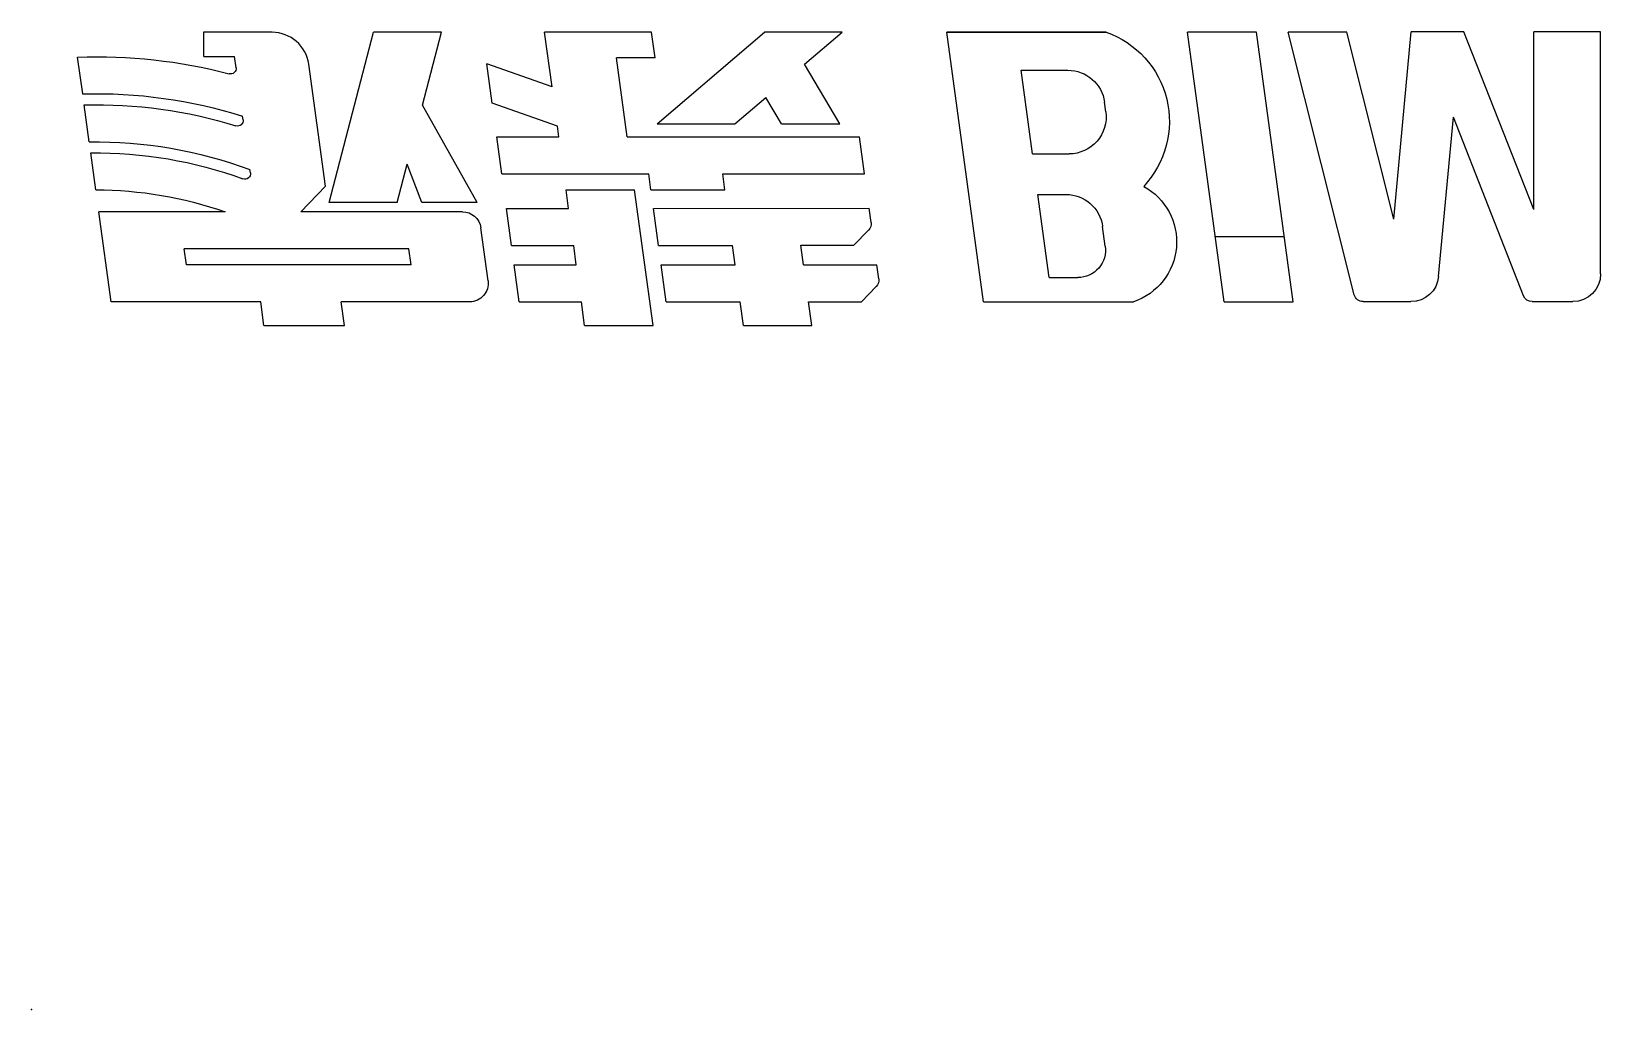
# Model space of a CAD drawing. Extents: x 63650 to 65611, y 46753 to 47976.
import ezdxf

# ---------------------------------------------------------------- set-up
doc = ezdxf.new("R2010")
doc.units = 0
doc.header["$LTSCALE"] = 1000
doc.header["$MEASUREMENT"] = 0

# ---------------------------------------------------------------- blocks, each defined once
blk = doc.blocks.new('jiazhuangbim')
for p, q in [((67464.72, 48657.61), (67462.99, 48644.89)), ((67508.18, 48657.61), (67506.45, 48644.89)), ((67637.97, 48657.61), (67636.24, 48644.89)), ((67674.96, 48657.61), (67664.99, 48584.36)), ((67723.78, 48657.61), (67722.05, 48644.89)), ((67760.76, 48657.61), (67759.03, 48644.89)), ((67382.1, 48644.89), (67375.47, 48596.17)), ((67462.99, 48644.89), (67382.1, 48644.89)), ((67575.89, 48644.89), (67506.45, 48644.89)), ((67602.71, 48644.89), (67599.99, 48624.89)), ((67602.71, 48644.89), (67636.24, 48644.89)), ((67682.1, 48644.89), (67679.38, 48624.89)), ((67682.1, 48644.89), (67722.05, 48644.89)), ((67759.03, 48644.89), (67787.67, 48644.89)), ((67787.67, 48644.89), (67795.6, 48636.63)), ((67853.51, 48644.89), (67833.68, 48499.15)), ((67853.51, 48644.89), (67934.62, 48644.89)), ((67983.55, 48644.89), (67963.73, 48499.15)), ((67983.55, 48644.89), (68020.89, 48644.89)), ((68020.89, 48644.89), (68001.07, 48499.15)), ((68053.86, 48641.11), (68018.17, 48499.15)), ((68058.71, 48644.89), (68084.5, 48644.89)), ((68145.37, 48641.71), (68107.48, 48545.21)), ((68150.03, 48644.89), (68171.97, 48644.89)), ((67585.8, 48633.54), (67581.89, 48604.82)), ((67796.95, 48632.49), (67795.91, 48624.89)), ((67889.07, 48631.82), (67882.96, 48586.92)), ((67889.07, 48631.82), (67904.49, 48631.82)), ((68099.44, 48631.28), (68107.48, 48545.21)), ((68186.97, 48629.89), (68186.97, 48499.15)), ((67422.89, 48624.89), (67421.71, 48616.17)), ((67544.29, 48624.89), (67422.89, 48624.89)), ((67544.29, 48624.89), (67543.1, 48616.17)), ((67599.99, 48624.89), (67633.52, 48624.89)), ((67633.52, 48624.89), (67632.09, 48614.36)), ((67679.38, 48624.89), (67719.33, 48624.89)), ((67719.33, 48624.89), (67717.89, 48614.36)), ((67756.31, 48624.89), (67754.88, 48614.36)), ((67756.31, 48624.89), (67795.91, 48624.89)), ((67543.1, 48616.17), (67421.71, 48616.17)), ((67598.56, 48614.36), (67595.84, 48594.36)), ((67598.56, 48614.36), (67632.09, 48614.36)), ((67677.95, 48614.36), (67675.23, 48594.36)), ((67677.95, 48614.36), (67717.89, 48614.36)), ((67754.88, 48614.36), (67783.52, 48614.36)), ((67783.52, 48614.36), (67791.45, 48606.11)), ((67919.35, 48614.8), (67917.91, 48604.22)), ((67978.76, 48609.63), (68016.1, 48609.63)), ((67443.81, 48596.17), (67375.47, 48596.17)), ((67571.99, 48596.17), (67484.73, 48596.17)), ((67484.73, 48596.17), (67497.93, 48582.25)), ((67792.79, 48601.97), (67791.76, 48594.36)), ((68075.29, 48600.35), (68049.84, 48499.15)), ((68075.29, 48600.35), (68084.75, 48499.15)), ((68150.87, 48595.11), (68113.2, 48499.15)), ((68150.87, 48595.11), (68150.87, 48499.15)), ((67536.66, 48591.15), (67499.9, 48591.15)), ((67499.9, 48591.15), (67523.87, 48499.15)), ((67536.66, 48591.15), (67542.07, 48570.38)), ((67550.01, 48591.15), (67542.07, 48570.38)), ((67580.03, 48591.15), (67550.01, 48591.15)), ((67580.03, 48591.15), (67550.34, 48538.64)), ((67595.84, 48594.36), (67629.37, 48594.36)), ((67629.37, 48594.36), (67628.01, 48584.36)), ((67675.23, 48594.36), (67791.76, 48594.36)), ((67882.96, 48586.92), (67898.1, 48586.92)), ((67373.86, 48584.31), (67371.14, 48564.33)), ((67628.01, 48584.36), (67664.99, 48584.36)), ((67673.87, 48584.36), (67672.7, 48575.75)), ((67673.87, 48584.36), (67713.81, 48584.36)), ((67713.81, 48584.36), (67712.64, 48575.75)), ((67457.4, 48575.13), (67457.16, 48573.35)), ((67593.3, 48575.75), (67590.58, 48555.75)), ((67593.3, 48575.75), (67672.7, 48575.75)), ((67712.64, 48575.75), (67789.23, 48575.75)), ((67789.23, 48575.75), (67786.51, 48555.75)), ((67879.98, 48564.98), (67873.83, 48519.78)), ((67879.98, 48564.98), (67899.86, 48564.98)), ((67370.32, 48558.34), (67367.61, 48538.4)), ((67590.58, 48555.75), (67624.12, 48555.75)), ((67624.12, 48555.75), (67623.32, 48549.91)), ((67661.1, 48555.75), (67655.29, 48513.02)), ((67661.1, 48555.75), (67786.51, 48555.75)), ((67453.49, 48546.4), (67453.23, 48544.5)), ((67623.32, 48549.91), (67588.09, 48537.45)), ((67677.22, 48548.75), (67719.16, 48548.75)), ((67677.22, 48548.75), (67735.22, 48499.15)), ((67719.16, 48548.75), (67735.94, 48534.4)), ((67744.4, 48548.75), (67735.94, 48534.4)), ((67744.4, 48548.75), (67775.84, 48548.75)), ((67775.84, 48548.75), (67756.84, 48516.53)), ((67550.34, 48538.64), (67560.63, 48499.15)), ((67588.09, 48537.45), (67585.21, 48516.25)), ((67919.68, 48542.28), (67918.97, 48537.08)), ((67366.8, 48532.41), (67364.09, 48512.49)), ((67620.44, 48528.71), (67585.21, 48516.25)), ((67620.44, 48528.71), (67616.42, 48499.15)), ((67873.83, 48519.78), (67899.16, 48519.78)), ((67432.19, 48512.16), (67432.19, 48498.86)), ((67432.34, 48512.19), (67448.84, 48512.19)), ((67449.66, 48518.28), (67448.84, 48512.19)), ((67676.07, 48513.02), (67655.29, 48513.02)), ((67676.07, 48513.02), (67674.19, 48499.15)), ((67721.88, 48510.56), (67721.8, 48510.43)), ((67756.84, 48516.53), (67777.16, 48499.15)), ((67834.05, 48499.15), (67919.79, 48499.15))]:
    blk.add_line(p, q)
for points in [[(67464.72, 48657.61), (67508.18, 48657.61)], [(67637.97, 48657.61), (67674.96, 48657.61)], [(67723.78, 48657.61), (67760.76, 48657.61)], [(67560.63, 48499.15), (67523.87, 48499.15)], [(67674.19, 48499.15), (67616.42, 48499.15)], [(67777.16, 48499.15), (67735.22, 48499.15)], [(67919.79, 48499.15), (67833.68, 48499.15)], [(68001.07, 48499.15), (67963.73, 48499.15)], [(68049.84, 48499.15), (68018.17, 48499.15)], [(68113.2, 48499.15), (68084.75, 48499.15)], [(68186.97, 48499.15), (68150.87, 48499.15)]]:
    blk.add_lwpolyline(points)
blk.add_lwpolyline([(67497.93, 48582.25), (67488.98, 48516.45, -0.375148), (67469.16, 48499.15), (67432.19, 48499.15)], format="xyb")
for centre, radius, start, end in [((67575.89, 48634.89), 10, 352.25393, 90), ((67923.77, 48612.52), 34.14, 298.58474, 71.45679), ((68058.71, 48639.89), 5, 90, 165.88647), ((68084.5, 48629.89), 15, 5.34211, 90), ((68150.03, 48639.89), 5, 90, 158.56454), ((68171.97, 48629.89), 15, 0, 90), ((67791.99, 48633.17), 5, 352.25393, 43.83035), ((67904.49, 48616.82), 15, 352.25393, 90), ((67571.99, 48606.17), 10, 270, 352.25393), ((67787.84, 48602.64), 5, 352.25393, 43.83035), ((67898.1, 48606.92), 20, 270, 352.25393), ((67374.07, 48795.42), 211.11, 269.94136, 289.28964), ((67374.07, 48795.42), 231.11, 269.27259, 290.0736), ((67454.43, 48575.54), 3, 352.25393, 110.0736), ((67902.79, 48547.46), 51.22, 289.38827, 43.23417), ((67374.07, 48795.42), 237.11, 269.09412, 290.51162), ((67899.86, 48544.98), 20, 352.25393, 90), ((67374.07, 48795.42), 263.11, 268.41542, 287.50929), ((67374.07, 48795.42), 257.11, 268.55978, 287.09108), ((67450.52, 48546.8), 3, 352.25393, 107.09108), ((67899.16, 48539.78), 20, 270, 352.25393), ((67374.07, 48795.42), 283.11, 267.97863, 284.70346), ((67446.69, 48518.68), 3, 352.25393, 104.70346)]:
    blk.add_arc(centre, radius, start, end)

msp = doc.modelspace()

# ---------------------------------------------------------------- linework, layer by layer
at = {"color": 18, "true_color": 0x010100}
msp.add_point((63649.7, 46752.6, 0), dxfattribs=at)

# ---------------------------------------------------------------- block references
at = {"xscale": -2.313164705279999, "yscale": 2.313164705279999, "zscale": 2.313164705279999, "rotation": 180.0149216330271}
msp.add_blockref('jiazhuangbim', (-92145.9, 160120.3, 0), dxfattribs=at)

doc.saveas('drawing.dxf')
